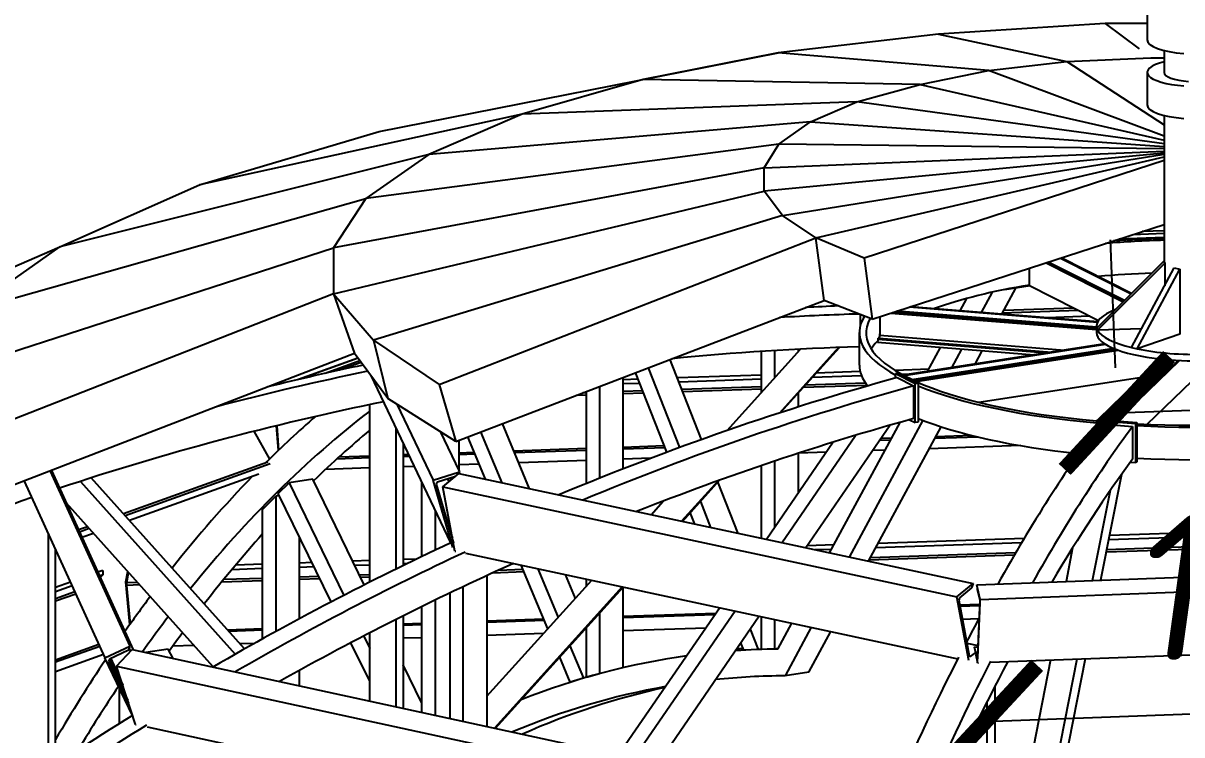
# Model space of a CAD drawing. Extents: x -483223 to 550073, y -164053 to -64662.
# Drawn here: x 369594 to 372790, y -142197 to -140233 of the extents above; entities that cross this region are included whole.
import ezdxf

# ---------------------------------------------------------------- set-up
doc = ezdxf.new("R2010")
doc.units = 0
doc.header["$MEASUREMENT"] = 0
doc.layers.get('0').update_dxf_attribs({"color": 40, "linetype": 'CONTINUOUS'})
doc.layers.get('Defpoints').update_dxf_attribs({"linetype": 'CONTINUOUS'})
doc.layers.add('АРМАТУРА', color=11, linetype='CONTINUOUS', lineweight=50)
doc.styles.add('ГОСТ', font='isocpeur.ttf', dxfattribs={"oblique": 10})
doc.dimstyles.new('100', dxfattribs={"dimscale": 100, "dimtxt": 4, "dimasz": 3, "dimexe": 1.25, "dimexo": 5, "dimgap": 1.5, "dimtad": 1, "dimdec": 0, "dimtxsty": 'ГОСТ', "dimblk": 'ARCHTICK', "dimcen": 2, "dimadec": 0, "dimazin": 0, "dimtfac": 1, "dimtdec": 0, "dimtmove": 0, "dimatfit": 3, "dimfxl": 1, "dimarcsym": 0})

# ---------------------------------------------------------------- blocks, each defined once
blk = doc.blocks.new('_ArchTick')
at = {"color": 0, "linetype": 'ByBlock', "const_width": 0.15}
blk.add_lwpolyline([(-0.5, -0.5), (0.5, 0.5)], dxfattribs=at)
blk = doc.blocks.new('*D571')
at = {"layer": 'Defpoints', "color": 0, "transparency": 16777216}
for p in [(374488.3, -142340.4), (371948.8, -142429.8), (374503.4, -142770.1)]:
    blk.add_point(p, dxfattribs=at)
at = {"layer": 'АРМАТУРА', "color": 0, "lineweight": -2, "transparency": 16777216}
for p, q in [((371963.9, -142859.5), (374503.4, -142770.1)), ((374505.9, -142840.1), (374507.8, -142895)), ((371966.4, -142929.5), (371968.3, -142984.5))]:
    blk.add_line(p, q, dxfattribs=at)
at = {"layer": 'АРМАТУРА', "color": 0, "lineweight": -2, "transparency": 16777216, "xscale": 300, "yscale": 300, "zscale": 300}
for p, rotation in [((374503.4, -142770.1), 2.016497046981518), ((371963.9, -142859.5), 182.0164970469815)]:
    blk.add_blockref('_ArchTick', p, dxfattribs=dict(at, rotation=rotation))
at = {"layer": 'АРМАТУРА', "color": 0, "transparency": 16777216, "insert": (373221.4, -142465.1), "char_height": 400, "attachment_point": 5, "rotation": 2.0165, "style": 'ГОСТ'}
blk.add_mtext('2541', dxfattribs=at)
blk = doc.blocks.new('*D572')
at = {"layer": 'Defpoints', "color": 0, "transparency": 16777216}
for p in [(374004.4, -141757.8), (372234.3, -141823.8), (374017, -142094.9)]:
    blk.add_point(p, dxfattribs=at)
at = {"layer": 'АРМАТУРА', "color": 0, "lineweight": -2, "transparency": 16777216}
for p, q in [((372246.9, -142160.8), (374017, -142094.9)), ((374023, -142257.5), (374021.6, -142219.8)), ((372252.9, -142323.4), (372251.5, -142285.7))]:
    blk.add_line(p, q, dxfattribs=at)
at = {"layer": 'АРМАТУРА', "color": 0, "lineweight": -2, "transparency": 16777216, "xscale": 300, "yscale": 300, "zscale": 300}
for p, rotation in [((374017, -142094.9), 2.132649730523271), ((372246.9, -142160.8), 182.1326497305233)]:
    blk.add_blockref('_ArchTick', p, dxfattribs=dict(at, rotation=rotation))
at = {"layer": 'АРМАТУРА', "color": 0, "transparency": 16777216, "insert": (373118.9, -141778.1), "char_height": 400, "attachment_point": 5, "rotation": 2.1326, "style": 'ГОСТ'}
blk.add_mtext('1771', dxfattribs=at)
blk = doc.blocks.new('*D573')
at = {"layer": 'Defpoints', "color": 0, "transparency": 16777216}
for p in [(373322.4, -141281.1), (373323.3, -141303.2), (372612.2, -141331.1)]:
    blk.add_point(p, dxfattribs=at)
at = {"layer": 'АРМАТУРА', "color": 0, "lineweight": -2, "transparency": 16777216}
for p, q in [((373303.7, -140803.6), (373317.5, -141156.2)), ((372592.5, -140831.5), (372606.4, -141184.1)), ((373322.4, -141281.1), (374671.9, -141228)), ((372611.3, -141309), (373322.4, -141281.1))]:
    blk.add_line(p, q, dxfattribs=at)
at = {"layer": 'АРМАТУРА', "color": 0, "lineweight": -2, "transparency": 16777216, "xscale": 300, "yscale": 300, "zscale": 300}
for p, rotation in [((373322.4, -141281.1), 2.252081669115091), ((372611.3, -141309), 182.2520816691151)]:
    blk.add_blockref('_ArchTick', p, dxfattribs=dict(at, rotation=rotation))
at = {"layer": 'АРМАТУРА', "color": 0, "transparency": 16777216, "insert": (374133.3, -140898.9), "char_height": 400, "attachment_point": 5, "rotation": 2.2521, "style": 'ГОСТ'}
blk.add_mtext('712', dxfattribs=at)

msp = doc.modelspace()

# ---------------------------------------------------------------- linework, layer by layer
at = {"linetype": 'Continuous', "extrusion": (0.96081, -0.077587, 0.266129)}
for p, q in [((372695.0142, -140189.6872), (372695.0142, -140279.2812)), ((372741.6761, -140308.4845), (372741.6761, -140368.8752)), ((372695.0142, -140368.8752), (372695.0142, -140458.4693)), ((372741.6761, -140487.6725), (372741.6761, -140891.942)), ((372741.6761, -140813.8494), (372654.7711, -140816.9521)), ((372741.6761, -140806.3224), (372680.8638, -140808.4935)), ((372646.8922, -140831.1748), (372606.4574, -140832.6141)), ((372741.6761, -140824.6832), (372617.2156, -140829.1266)), ((372416.5614, -140894.1737), (372629.0052, -141001.8577)), ((372419.642, -140893.175), (372630.7085, -141000.161)), ((372632.0331, -140998.8414), (372422.0377, -140892.3984)), ((372455.4038, -140881.5819), (372650.4819, -140980.4636)), ((372651.8066, -140979.1441), (372457.7995, -140880.8053)), ((372555.6316, -141074.9489), (372741.0374, -140890.2566)), ((372557.7197, -141080.4588), (372743.1255, -140895.7664)), ((372651.9951, -141128.5517), (372769.1907, -140908.7778)), ((372741.0374, -140890.2566), (372743.1255, -140895.7664)), ((372741.0975, -140890.4152), (372741.6761, -140889.831)), ((372743.1255, -140895.7664), (372743.1255, -140957.6573)), ((372769.1907, -140908.7778), (372784.5873, -140912.2606)), ((372667.3916, -141132.0344), (372784.5873, -140912.2606)), ((372784.5873, -140912.2606), (372784.5873, -141091.4487)), ((372294.1862, -141036.0088), (372332.7146, -140964.5739)), ((372302.1948, -140969.2906), (372300.95, -140968.6597)), ((372371.8221, -140958.53), (372302.1948, -140969.2906)), ((372302.1948, -140968.4102), (372302.1948, -140969.2906)), ((372369.8166, -140957.5134), (372560.2965, -141054.0644)), ((372179.2309, -141026.726), (372197.5035, -140992.8469)), ((372266.7072, -140975.8797), (372236.777, -141031.3729)), ((371903.4978, -141067.0086), (371903.4978, -141037.053)), ((371987.5749, -141033.2403), (372555.0283, -141079.0632)), ((371991.3874, -141032.0044), (372555.0283, -141077.5194)), ((372002.4842, -141028.4071), (372555.0283, -141073.026)), ((372555.0283, -141072.0244), (372004.9578, -141027.6052)), ((372039.4096, -141016.4368), (372557.7504, -141058.2937)), ((372558.2544, -141057.3328), (372041.8832, -141015.6349)), ((372504.5789, -141025.8221), (372295.6695, -141033.2587)), ((372492.307, -141019.6017), (372299.3303, -141026.4711)), ((371912.4645, -141040.5471), (371912.4645, -141045.8006)), ((371957.4107, -141043.0188), (371957.4107, -141094.5954)), ((372536.2179, -141041.8593), (372418.5207, -141046.049)), ((372555.0283, -141069.1943), (372555.0283, -141087.1131)), ((371900.7401, -141176.6681), (371900.7401, -141087.0741)), ((371955.7699, -141101.8694), (371952.8433, -141101.6331)), ((371957.4107, -141093.5938), (371954.6674, -141093.3723)), ((371957.4107, -141094.5954), (371955.548, -141102.8531)), ((371957.4107, -141094.5954), (372466.6575, -141135.718)), ((372555.6316, -141074.9489), (372557.7197, -141080.4588)), ((372679.5699, -141076.8413), (372557.7197, -141080.4588)), ((372784.5873, -141091.4487), (372667.3916, -141132.0344)), ((371535.5756, -141357.6329), (371738.6918, -141132.7752)), ((371843.5765, -141128.0059), (371679.932, -141309.1668)), ((371683.5538, -141307.9915), (371846.2294, -141127.9031)), ((371731.884, -141133.1325), (371731.884, -141140.3116)), ((371951.1004, -141112.8501), (371948.4789, -141112.6384)), ((372422.6447, -141142.52), (371950.1841, -141104.368)), ((371952.7411, -141105.5761), (371950.8785, -141113.8338)), ((371950.8785, -141113.8338), (372382.6539, -141148.7005)), ((371955.548, -141102.8531), (371952.7411, -141105.5761)), ((371952.7411, -141105.5761), (372418.3879, -141143.1779)), ((371955.548, -141102.8531), (372430.9236, -141141.2406)), ((372578.3904, -141118.4501), (372020.3351, -141204.6956)), ((372024.761, -141205.1109), (372579.7902, -141119.3331)), ((372603.1431, -141131.0354), (372045.146, -141217.2718)), ((372049.572, -141217.6872), (372605.097, -141131.8327)), ((372088.9635, -141194.0893), (372124.6796, -141127.8686)), ((372182.2257, -141132.5155), (372154.4767, -141183.9645)), ((372651.9951, -141128.5517), (372667.3916, -141132.0344)), ((370517.305, -141157.3129), (370353.0773, -141216.6741)), ((370517.8041, -141157.9885), (370359.8485, -141215.0825)), ((370522.9177, -141164.9101), (370426.5225, -141199.7527)), ((371465.0509, -141382.4681), (371378.2163, -141159.7812)), ((371630.4379, -141252.6165), (371630.4379, -141139.151)), ((371666.5266, -141136.861), (371666.5266, -141212.6649)), ((372054.9232, -141221.1626), (372613.1068, -141134.8973)), ((372056.6754, -141221.9569), (372615.1797, -141135.642)), ((372219.8342, -141173.8637), (372239.6349, -141137.1514)), ((372731.499, -141159.9224), (372559.4051, -141326.8698)), ((372562.7088, -141327.1366), (372734.7152, -141160.2741)), ((372780.7305, -141163.9874), (372608.7217, -141330.8522)), ((372612.0254, -141331.119), (372784.1221, -141164.1689)), ((370526.1175, -141169.2411), (370466.0264, -141190.9614)), ((371369.1574, -141417.4647), (371283.4198, -141197.591)), ((371318.434, -141184.1794), (371404.3315, -141404.4629)), ((371903.0274, -141194.9446), (371781.9171, -141199.0995)), ((372091.9988, -141188.4616), (371999.2005, -141191.6452)), ((372695.1389, -141340.0851), (372842.5152, -141197.1161)), ((370552.9135, -141205.5106), (370772.6081, -141667.6662)), ((371249.2803, -141463.2194), (371249.2803, -141210.6676)), ((371290.5809, -141215.9556), (371249.2803, -141217.3725)), ((371294.994, -141227.2729), (371249.2803, -141228.8412)), ((371630.4379, -141204.2962), (371398.675, -141212.2473)), ((371630.4379, -141215.765), (371403.088, -141223.5646)), ((371917.9719, -141226.6308), (371751.9013, -141232.3282)), ((371906.7587, -141206.2853), (371771.2259, -141210.935)), ((372000.8402, -141200.2176), (372009.0099, -141198.9551)), ((372000.8402, -141212.6988), (372000.8402, -141200.2176)), ((372000.8402, -141200.2176), (372054.9732, -141227.6567)), ((372005.3513, -141211.4526), (372050.4621, -141234.3185)), ((372009.0099, -141198.9551), (372063.1429, -141226.3941)), ((372039.5194, -141201.7307), (372017.6303, -141202.4817)), ((372024.761, -141205.1109), (372049.572, -141217.6872)), ((372049.572, -141217.6872), (372049.0537, -141218.4538)), ((372054.9732, -141227.6567), (372063.1429, -141226.3941)), ((372054.9732, -141335.7117), (372054.9732, -141227.6567)), ((372063.1429, -141226.3941), (372063.1429, -141334.4491)), ((372230.2593, -141279.3566), (372680.0375, -141209.845)), ((371147.8342, -141259.5708), (371119.0261, -141260.5591)), ((371147.8342, -141253.0517), (371137.72, -141253.3987)), ((371147.8342, -141503.6955), (371147.8342, -141249.5247)), ((371183.9228, -141235.7016), (371183.9228, -141489.1109)), ((371302.9708, -141247.7295), (371249.2803, -141249.5715)), ((371305.4793, -141254.1625), (371249.2803, -141256.0905)), ((371630.4379, -141236.4952), (371411.0649, -141244.0212)), ((371630.4379, -141243.0142), (371413.5734, -141250.4542)), ((371731.884, -141254.4881), (371731.884, -141292.4986)), ((371922.6919, -141232.988), (371745.8242, -141239.0557)), ((372050.4621, -141234.3185), (372050.4621, -141324.4657)), ((370549.9137, -141775.869), (370549.9137, -141285.9827)), ((370624.7173, -141284.6678), (370724.4297, -141494.4256)), ((370297.9, -141412.1936), (370292.4958, -141344.1922)), ((370293.116, -141344.0408), (370298.4873, -141411.6285)), ((370621.6469, -141350.1002), (370621.6469, -141740.1113)), ((370990.7253, -141517.9855), (370915.793, -141338.404)), ((371985.642, -141342.755), (371753.4577, -141681.3285)), ((371818.642, -141695.288), (372012.9831, -141334.9633)), ((372076.1872, -141329.1198), (371872.4763, -141706.8169)), ((371926.1826, -141718.3184), (372126.4551, -141346.9963)), ((372039.0491, -141327.64), (372054.9732, -141335.7117)), ((372063.1429, -141334.4491), (372054.9732, -141335.7117)), ((372555.7779, -141330.3885), (372554.3965, -141331.7287)), ((372554.3965, -141331.7287), (372555.7779, -141331.8402)), ((372555.7779, -141329.2955), (372558.3649, -141326.7858)), ((372555.7779, -141351.1629), (372555.7779, -141329.2955)), ((372555.7779, -141329.2955), (372663.3778, -141337.9844)), ((372558.3649, -141326.7858), (372665.9648, -141335.4747)), ((372564.7446, -141338.968), (372654.4111, -141346.2087)), ((372654.4111, -141346.2087), (372654.4111, -141436.3558)), ((372663.3778, -141337.9844), (372665.9648, -141335.4747)), ((372663.3778, -141446.0393), (372663.3778, -141337.9844)), ((372665.9648, -141335.4747), (372665.9648, -141443.5297)), ((370230.3699, -141359.6458), (370272.8843, -141436.5635)), ((370744.4891, -141360.4039), (370797.4585, -141471.8319)), ((370795.2821, -141384.5635), (370795.2821, -141467.2535)), ((370868.9938, -141491.9161), (370820.2149, -141375.0135)), ((370855.808, -141361.3802), (370914.3264, -141501.6243)), ((371828.421, -141389.7565), (371644.4745, -141657.9892)), ((371686.8801, -141667.0706), (371889.9813, -141370.9062)), ((371986.6701, -141383.7499), (371956.8267, -141384.7737)), ((371989.4644, -141378.569), (371960.3979, -141379.5662)), ((372228.5733, -141375.451), (372108.8936, -141379.5568)), ((372210.3619, -141370.9908), (372111.6879, -141374.3759)), ((370642.3431, -141393.6371), (370642.3431, -141729.9552)), ((370838.179, -141418.0659), (370795.2821, -141419.5375)), ((371147.8342, -141407.4426), (370947.4683, -141414.3165)), ((371147.8342, -141412.5276), (370949.5601, -141419.3297)), ((371362.3793, -141400.0823), (371249.2803, -141403.9623)), ((371364.336, -141405.1001), (371249.2803, -141409.0473)), ((371731.884, -141420.4803), (371731.884, -141530.5278)), ((371809.4779, -141417.3795), (371733.391, -141419.9898)), ((371971.5305, -141411.82), (371937.478, -141412.9882)), ((372344.3342, -141399.0303), (372093.754, -141407.6269)), ((370269.0255, -141444.419), (369870.2264, -141587.2233)), ((370275.5566, -141449.3096), (369875.1309, -141592.6963)), ((370549.9137, -141433.0403), (370458.6625, -141436.1708)), ((370549.9137, -141427.9553), (370464.4557, -141430.8871)), ((370656.9119, -141424.2845), (370642.3431, -141424.7843)), ((370659.2904, -141429.288), (370642.3431, -141429.8694)), ((370840.2708, -141423.0791), (370795.2821, -141424.6225)), ((370851.6044, -141450.241), (370795.2821, -141452.1732)), ((371147.8342, -141440.0783), (370960.8937, -141446.4916)), ((371325.1685, -141433.9946), (371249.2803, -141436.598)), ((371666.5266, -141442.0912), (371666.5266, -141625.8327)), ((372648.2025, -141444.8139), (372663.3778, -141446.0393)), ((372665.9648, -141443.5297), (372663.3778, -141446.0393)), ((369668.2121, -141469.1993), (369888.3531, -141952.2395)), ((369671.7283, -141467.8391), (369897.2895, -141962.7726)), ((370243.6376, -141477.8106), (369886.7124, -141605.6205)), ((370549.9137, -141460.591), (370427.8569, -141464.7784)), ((370672.177, -141456.3966), (370642.3431, -141457.4201)), ((370724.4297, -141494.4256), (370797.4585, -141471.8319)), ((370786.4992, -141484.0636), (370736.4255, -141499.5554)), ((370751.3158, -141512.5524), (370796.0844, -141476.3022)), ((370797.4585, -141471.8319), (370793.9353, -141478.0423)), ((370795.2821, -141475.6684), (370795.2821, -141476.9518)), ((370796.0844, -141476.3022), (372214.2695, -141780.0137)), ((371630.4379, -141654.9832), (371630.4379, -141454.3056)), ((372623.7322, -141478.7148), (372566.3299, -141770.7206)), ((369596.7295, -141496.8497), (369819.2838, -141985.1853)), ((369751.3951, -141497.7889), (370178.927, -141974.8831)), ((370204.5854, -141960.3435), (369781.4164, -141488.1178)), ((370297.5379, -141531.183), (370327.4164, -141501.8486)), ((370392.7739, -141491.7479), (370327.4164, -141501.8486)), ((370327.4164, -141501.8486), (370478.6267, -141812.2662)), ((370534.879, -141783.4735), (370392.7739, -141491.7479)), ((370693.836, -141704.9965), (370693.836, -141501.9591)), ((370778.915, -141680.1892), (370724.4297, -141494.4256)), ((370736.4255, -141499.5554), (370732.9677, -141505.6506)), ((370732.9677, -141505.6506), (370780.5656, -141667.9323)), ((370785.0663, -141689.9644), (370751.3158, -141512.5524)), ((370751.3158, -141512.5524), (372169.5009, -141816.2639)), ((370764.1551, -141490.9764), (370767.9925, -141499.0489)), ((370771.3292, -141488.7569), (370773.9345, -141494.2375)), ((371511.0205, -141496.1586), (371410.1643, -141607.8105)), ((371412.3095, -141608.2699), (371514.8116, -141494.7959)), ((371565.9286, -141641.1682), (371510.649, -141499.4041)), ((370254.2883, -141575.1617), (370290.3342, -141538.3826)), ((370300.223, -141536.8543), (370290.3342, -141538.3826)), ((370290.3342, -141538.3826), (370290.3342, -141912.5997)), ((370443.319, -141830.6142), (370297.4857, -141531.235)), ((372544.2809, -141771.5417), (372593.3124, -141522.1183)), ((370117.8713, -142009.9549), (369712.7676, -141557.8888)), ((370254.2455, -141932.5351), (370254.2455, -141575.2061)), ((370729.9247, -141577.8762), (370729.9247, -141687.7668)), ((371325.8904, -141589.7628), (371359.6314, -141552.4102)), ((371462.247, -141552.987), (371490.3184, -141624.9759)), ((371446.4076, -141615.5722), (371434.1374, -141584.1055)), ((369662.3784, -141640.8985), (369662.3784, -142293.3239)), ((369770.9206, -141622.7833), (369746.3521, -141631.5809)), ((369775.8251, -141628.2563), (369749.1845, -141637.7959)), ((369787.4066, -141641.1805), (369755.8731, -141652.4722)), ((370773.03, -141642.24), (370777.9604, -141652.6118)), ((373274.4549, -141636.116), (372588.2134, -141659.3993)), ((373270.6894, -141624.2667), (372590.5836, -141647.3418)), ((370355.6916, -141877.0771), (370355.6916, -141650.7252)), ((370780.5656, -141667.9323), (370780.9079, -141668.1056)), ((371830.5944, -141673.1272), (371757.3784, -141675.6113)), ((372348.0411, -141667.548), (371946.2124, -141681.1815)), ((372355.3355, -141655.3235), (371952.7926, -141668.9812)), ((373285.0119, -141669.337), (372581.568, -141693.2039)), ((373282.8715, -141662.6017), (372582.9153, -141686.3502)), ((369683.0745, -142279.5921), (369683.0745, -141686.3106)), ((370785.0663, -141689.9644), (370786.9966, -141690.3778)), ((370813.759, -141696.1091), (372172.4783, -141987.0857)), ((371824.0142, -141685.3275), (371779.2268, -141686.8471)), ((372327.8529, -141701.8122), (371927.7638, -141715.3867)), ((372331.9153, -141694.8663), (371931.5041, -141708.4518)), ((372489.1132, -141681.4799), (372470.8716, -141774.2754)), ((372486.1723, -141696.4406), (372479.7247, -141696.6594)), ((372487.5196, -141689.5869), (372484.015, -141689.7058)), ((370006.2679, -141735.0242), (370002.7792, -141735.1426)), ((370254.2455, -141738.5877), (370169.086, -141741.477)), ((370254.2455, -141726.6106), (370179.3705, -141729.1511)), ((370390.4065, -141721.9909), (370355.6916, -141723.1687)), ((370396.1459, -141733.7732), (370355.6916, -141735.1457)), ((370549.9137, -141716.579), (370503.0676, -141718.1684)), ((370549.9137, -141728.556), (370508.807, -141729.9507)), ((370678.873, -141712.2036), (370642.3431, -141713.443)), ((370652.3273, -141725.0813), (370642.3431, -141725.42)), ((370972.9165, -141740.9754), (370904.9394, -141743.2817)), ((371041.2868, -141904.8304), (370967.9762, -141729.1355)), ((371013.3088, -141738.8437), (371069.5247, -141873.5699)), ((372224.5915, -141783.4466), (373994.696, -141717.5297)), ((369813.7008, -141743.7802), (369799.7554, -141748.7601)), ((369813.5379, -141755.7798), (369804.4359, -141759.0302)), ((369813.5379, -141755.7798), (369806.1775, -141762.8517)), ((369813.7008, -141743.7802), (369813.5379, -141755.7798)), ((369876.9551, -141774.9909), (369882.147, -141746.9039)), ((369883.5486, -141751.1649), (369878.5687, -141778.1051)), ((369883.5542, -141748.4742), (369883.5486, -141751.1649)), ((369885.8941, -141751.0853), (369883.5486, -141751.1649)), ((370254.2455, -141772.1669), (370140.7775, -141776.0167)), ((370254.2455, -141765.3589), (370146.4556, -141769.0161)), ((370408.9746, -141760.1092), (370355.6916, -141761.917)), ((370412.237, -141766.8065), (370355.6916, -141768.725)), ((370549.9137, -141755.3273), (370521.6357, -141756.2867)), ((370549.9137, -141762.1353), (370524.8981, -141762.984)), ((370873.3195, -141757.8044), (370873.3195, -142174.1438)), ((370873.3195, -142090.7769), (371162.3855, -141770.7693)), ((370975.7176, -141747.6883), (370888.8856, -141750.6344)), ((371117.1141, -141820.8865), (371089.7078, -141755.205)), ((371147.8342, -141786.8782), (371147.8342, -141767.653)), ((372234.308, -141823.7606), (374004.4124, -141757.8437)), ((369723.8833, -141775.8545), (369683.0745, -141790.4275)), ((369728.5638, -141786.1245), (369683.0745, -141802.369)), ((369736.2705, -141803.0349), (369683.0745, -141822.0315)), ((369888.0933, -141892.5455), (369876.9551, -141774.9909)), ((369878.5687, -141778.1051), (369878.5545, -141784.9136)), ((369915.0971, -141783.6738), (369878.5545, -141784.9136)), ((369878.5545, -141784.9136), (369888.6751, -141891.7277)), ((369909.1764, -141777.0666), (369878.5687, -141778.1051)), ((370771.8734, -142152.1744), (370771.8734, -141805.5178)), ((370807.9621, -142159.9899), (370807.9621, -141788.3476)), ((371246.6594, -141788.8169), (370894.4552, -142178.721)), ((370896.5965, -142179.1847), (371248.8046, -141789.2763)), ((371249.2803, -142011.9781), (371249.2803, -141789.3782)), ((372169.5009, -141816.2639), (372214.2695, -141780.0137)), ((372210.5403, -141791.8744), (372176.8547, -141819.1505)), ((372214.2695, -141780.0137), (372210.5403, -141791.8744)), ((372224.5915, -141783.4466), (372225.4009, -141795.6458)), ((372234.308, -141823.7606), (372224.5915, -141783.4466)), ((372225.4009, -141795.6458), (372232.7119, -141825.9796)), ((369738.931, -141808.8726), (369683.0745, -141828.8193)), ((370729.9247, -141825.7506), (370729.9247, -142143.0899)), ((372202.9018, -141991.8386), (372169.5009, -141816.2639)), ((372176.8547, -141819.1505), (372174.7349, -141825.8924)), ((372174.7349, -141825.8924), (372203.9137, -141979.2731)), ((372232.9731, -141837.6481), (372177.3304, -141839.536)), ((372233.172, -141832.9139), (372226.8391, -141983.646)), ((372226.9829, -141998.109), (372234.308, -141823.7606)), ((372232.7119, -141825.9796), (372233.172, -141832.9139)), ((370642.3431, -141868.9507), (370642.3431, -142124.123)), ((370693.836, -142135.2745), (370693.836, -141843.3941)), ((371183.9228, -141861.103), (371183.9228, -142028.4994)), ((371515.3031, -141846.3483), (371236.5639, -142252.8088)), ((371504.3155, -141862.3705), (371249.2803, -141871.0235)), ((371501.6945, -141866.1925), (371249.2803, -141874.7566)), ((371278.9085, -142261.979), (371557.7086, -141855.4297)), ((371624.2863, -141869.6877), (371345.3904, -142276.3765)), ((372232.816, -141841.3865), (372178.0361, -141843.2451)), ((370621.6469, -141879.3496), (370621.6469, -142119.641)), ((370693.836, -141889.869), (370642.3431, -141891.6161)), ((370693.836, -141893.602), (370642.3431, -141895.3491)), ((371030.2809, -141878.4539), (370873.3195, -141883.7794)), ((371031.8168, -141882.1348), (370873.3195, -141887.5124)), ((371147.8342, -142038.6552), (371147.8342, -141901.0546)), ((371630.4379, -141961.6781), (371630.4379, -141871.005)), ((371666.5266, -141878.7336), (371666.5266, -141960.8386)), ((371675.4746, -141960.7324), (371714.1947, -141888.942)), ((371768.029, -141900.4709), (371695.671, -142034.6288)), ((372229.9495, -141877.063), (372184.7612, -141878.5962)), ((370033.6771, -141916.0004), (370033.0513, -141916.0216)), ((370254.2455, -141904.7837), (370157.7318, -141908.0583)), ((370254.2455, -141908.5168), (370160.9783, -141911.6812)), ((370533.3239, -141924.5534), (370549.9137, -141958.6103)), ((370549.9137, -142104.1063), (370549.9137, -141915.9603)), ((370693.836, -141929.1813), (370642.3431, -141930.9284)), ((371029.5803, -141917.79), (370873.3195, -141923.0917)), ((371476.714, -141902.6193), (371249.2803, -141910.3358)), ((371599.7138, -141905.5196), (371621.7299, -141961.9797)), ((371761.0284, -142024.528), (371821.7353, -141911.9724)), ((372262.7956, -141996.7754), (373961.9244, -141933.5016)), ((369802.4867, -141948.3286), (369683.0745, -141990.9713)), ((369804.7939, -141953.3912), (369683.0745, -141996.8578)), ((369819.2838, -141985.1853), (369888.3531, -141952.2395)), ((369883.9998, -141963.6705), (369832.0294, -141988.4602)), ((369851.4803, -142007.9727), (369894.0899, -141962.0797)), ((369888.3531, -141952.2395), (369883.9998, -141963.6705)), ((369885.72, -141959.1534), (369889.3703, -141967.1629)), ((369894.0899, -141962.0797), (371917.3445, -142400.2402)), ((369993.4734, -141960.7898), (369932.002, -141970.29)), ((370007.4175, -141986.6222), (369993.4734, -141960.7898)), ((370064.6195, -141950.5298), (370006.6577, -141952.4964)), ((370232.1659, -141944.8452), (370191.9207, -141946.2106)), ((370549.9137, -142049.4411), (370498.0547, -141942.9804)), ((371102.1128, -141951.6699), (371139.4387, -142041.1244)), ((371582.2091, -141963.8344), (371574.0581, -141942.931)), ((371621.7299, -141961.9797), (371582.2091, -141963.8344)), ((371630.4379, -141960.6339), (371621.7299, -141961.9797)), ((371666.5266, -141960.8386), (371630.4379, -141961.6781)), ((371676.2258, -141959.3397), (371666.5266, -141960.8386)), ((372197.3035, -141944.5261), (372228.2047, -141951.1437)), ((372218.7084, -141954.9369), (372217.9021, -141956.5349)), ((372218.7084, -141954.9369), (372228.0599, -141954.5886)), ((372226.0194, -141985.2707), (372218.7084, -141954.9369)), ((369815.0363, -141975.8653), (369683.0745, -142022.9896)), ((369896.2387, -142145.7764), (369819.2838, -141985.1853)), ((369832.0294, -141988.4602), (369829.5549, -141994.9578)), ((369829.5549, -141994.9578), (369884.4834, -142109.5837)), ((369831.1827, -141990.6834), (369882.283, -142102.8093)), ((369835.1335, -141986.9796), (369868.2963, -142059.7464)), ((371102.8451, -142052.3599), (371073.8749, -141982.9304)), ((371424.2624, -141979.1049), (371396.0207, -141983.4695)), ((372203.9137, -141979.2731), (372207.6903, -141981.2405)), ((372207.6903, -141981.2405), (372221.6723, -141969.9189)), ((372221.6723, -141976.0755), (372226.9829, -141998.109)), ((372226.8391, -141983.646), (372226.0194, -141985.2707)), ((372428.3445, -141990.6105), (372349.5052, -142391.6665)), ((372422.8922, -142389.0465), (372501.7539, -141987.8768)), ((372523.8029, -141987.0557), (372444.9345, -142388.2595)), ((369903.6063, -142168.4602), (369851.4803, -142007.9727)), ((369851.4803, -142007.9727), (371874.7349, -142446.1332)), ((370355.6916, -142062.0452), (370355.6916, -142019.5705)), ((370693.836, -142109.7944), (370642.3431, -142004.0852)), ((371183.9228, -142028.4994), (371147.8342, -142038.6552)), ((371761.0284, -142024.528), (371695.671, -142034.6288)), ((372226.9829, -141998.109), (372229.3921, -141998.0193)), ((371139.4387, -142041.1244), (371102.8451, -142052.3599)), ((369859.1939, -142166.0906), (369859.1939, -142070.9)), ((369859.2266, -142070.8511), (369859.8761, -142069.8943)), ((372274.1179, -142064.0553), (372274.1179, -142394.3579)), ((372253.4218, -142395.0968), (372253.4218, -142104.834)), ((369903.6063, -142168.4602), (369905.5309, -142168.877)), ((369935.9158, -142175.4572), (371893.979, -142599.4997))]:
    msp.add_line(p, q, dxfattribs=at)
for p, q in [((372578.6829, -140233.9358), (372119.2947, -140263.5676)), ((372695.0142, -140233.9358), (372578.6829, -140233.9358)), ((372578.6829, -140233.9358), (372672.9943, -140304.3686)), ((372119.2947, -140263.5676), (371677.1498, -140315.3704)), ((372119.2947, -140263.5676), (372473.3254, -140339.0307)), ((370575.6359, -140531.9177), (371677.1498, -140315.3704)), ((371677.1498, -140315.3704), (371304.0774, -140388.4131)), ((372256.9565, -140364.22), (371677.1498, -140315.3704)), ((372473.3254, -140339.0307), (372704.4508, -140328.7991)), ((372704.4508, -140328.7991), (372741.6761, -140328.6509)), ((372068.0727, -140402.6125), (372256.9565, -140364.22)), ((372256.9565, -140364.22), (372473.3254, -140339.0307)), ((372741.6761, -140545.1417), (372256.9565, -140364.22)), ((372473.3254, -140339.0307), (372741.6761, -140514.0537)), ((371304.0774, -140388.4131), (370970.4442, -140483.924)), ((372068.0727, -140402.6125), (371304.0774, -140388.4131)), ((371893.5521, -140449.8935), (372068.0727, -140402.6125)), ((372068.0727, -140402.6125), (372741.6761, -140556.3768)), ((371893.5521, -140449.8935), (370970.4442, -140483.924)), ((371765.8479, -140505.8612), (371893.5521, -140449.8935)), ((372741.6761, -140565.8816), (371893.5521, -140449.8935)), ((370970.4442, -140483.924), (370079.9331, -140679.0379)), ((370970.4442, -140483.924), (370712.9313, -140595.6232)), ((371765.8479, -140505.8612), (370712.9313, -140595.6232)), ((371678.3298, -140566.8693), (371765.8479, -140505.8612)), ((371765.8479, -140505.8612), (372741.6761, -140573.668)), ((370079.9331, -140679.0379), (370575.6359, -140531.9177)), ((371678.3298, -140566.8693), (370539.3676, -140717.4676)), ((371638.0197, -140632.656), (371678.3298, -140566.8693)), ((371638.0197, -140632.656), (372741.6761, -140586.1125)), ((372741.6761, -140579.564), (371678.3298, -140566.8693)), ((370712.9313, -140595.6232), (369695.1973, -140850.5157)), ((370712.9313, -140595.6232), (370539.3676, -140717.4676)), ((372741.6761, -140591.5848), (371638.0197, -140697.1885)), ((371689.101, -140763.9566), (372741.6761, -140595.0697)), ((371780.6414, -140825.2068), (372741.6761, -140602.175)), ((372741.6761, -140611.8289), (371913.8848, -140881.5279)), ((371638.0197, -140632.656), (370450.291, -140853.4493)), ((371638.0197, -140697.1885), (371638.0197, -140632.656)), ((369695.1973, -140850.5157), (370079.9331, -140679.0379)), ((369445.8799, -141026.1577), (370539.3676, -140717.4676)), ((370450.291, -140979.7179), (371638.0197, -140697.1885)), ((370539.3676, -140717.4676), (370450.291, -140853.4493)), ((371689.101, -140763.9566), (371638.0197, -140697.1885)), ((371689.101, -140763.9566), (370560.4093, -141107.9351)), ((371780.6414, -140825.2068), (371689.101, -140763.9566)), ((371936.3379, -141049.85), (372741.6761, -140788.7796)), ((370741.589, -141230.2779), (371780.6414, -140825.2068)), ((371803.8849, -140998.236), (371780.6414, -140825.2068)), ((371913.8848, -140881.5279), (371780.6414, -140825.2068)), ((368738.3885, -141263.2222), (369695.1973, -140850.5157)), ((369323.3753, -141218.1349), (370450.291, -140853.4493)), ((369445.8799, -141026.1577), (369695.1973, -140850.5157)), ((370450.291, -140853.4493), (370450.291, -140979.7179)), ((371913.8848, -140881.5279), (371936.3379, -141049.85)), ((372369.8166, -140957.5134), (372369.8166, -140909.3271)), ((370450.291, -140979.7179), (369330.8192, -141418.6561)), ((370450.291, -140979.7179), (370560.4093, -141107.9351)), ((370450.291, -140979.7179), (370507.7926, -141144.4375)), ((370787.4439, -141387.5658), (371803.8849, -140998.236)), ((371936.3379, -141049.85), (371803.8849, -140998.236)), ((370560.4093, -141107.9351), (370741.589, -141230.2779)), ((370560.4093, -141107.9351), (370599.7143, -141268.8575)), ((370507.7926, -141144.4375), (369405.691, -141570.7462)), ((370599.7143, -141268.8575), (370507.7926, -141144.4375)), ((370741.589, -141230.2779), (370787.4439, -141387.5658)), ((370787.4439, -141387.5658), (370599.7143, -141268.8575))]:
    msp.add_line(p, q)
at = {"linetype": 'Continuous'}
for centre, major_axis, ratio, start_param, end_param in [((372835, -140279.2812), (-139.9859, 0), 0.279887309, 0, 1.289908867), ((372835, -140368.8752), (139.9859, 0), 0.279887309, 2.300523983, 4.43150152), ((372835, -140368.8752), (-93.3239, 0), 0.279887309, 0, 1.289908867), ((372835, -140458.4693), (-139.9859, 0), 0.279887309, 0, 1.289908867), ((372833.9793, -141087.0741), (-914.5744, 0), 0.279887309, 4.813485832, 4.99366721), ((372833.9793, -141087.0741), (933.2392, 0), 0.279887309, 1.669864532, 1.822055095), ((372833.9793, -141176.6681), (914.5744, 0), 0.279887309, 1.708940058, 1.875351814), ((372833.9793, -141176.6681), (914.5744, 0), 0.279887309, 2.101456179, 2.487768908), ((372811.7169, -149285.2579), (-5966.4282, 6150.3557), 0.922408986, 5.583513339, 5.610453887), ((372837.5871, -149260.1614), (-5966.4282, 6150.3557), 0.922408986, 5.593627025, 5.604778959), ((372835, -141069.1943), (279.9718, 0), 0.279887309, 2.521819831, 3.213552508), ((372833.9793, -141087.0741), (-914.5744, 0), 0.279887309, 6.128081134, 7.544897094), ((372833.9793, -141087.0741), (933.2392, 0), 0.279887309, 2.966392935, 3.609000988), ((372835, -141087.1131), (-279.9718, 0), 0.279887309, 0, 1.289908867), ((372835, -141069.1943), (279.9718, 0), 0.279887309, 3.285762979, 4.000106806), ((372835, -141087.1131), (-279.9718, 0), 0.279887309, 1.289908867, 3.141592654), ((372811.7193, -149285.2611), (-5901.4498, 6083.3742), 0.922408986, 5.58469751, 5.648895117), ((372833.9793, -141176.6681), (914.5744, 0), 0.279887309, 2.888770102, 2.965683295), ((372835, -141069.1943), (279.9718, 0), 0.279887309, 4.071147243, 4.43150152), ((372835, -141069.1943), (279.9718, 0), 0.279887309, 4.43150152, 4.785823311), ((372811.7169, -149285.2579), (-5966.4282, 6150.3557), 0.922408986, 5.751601117, 5.804782167), ((372837.5871, -149260.1614), (-5966.4282, 6150.3557), 0.922408986, 5.756468, 5.790030568), ((372833.9793, -141176.6681), (-933.2392, 0), 0.279887309, 0, 0.223003477), ((372830.489, -149260.3845), (-3874.13, -7643.0529), 0.840423418, 3.794531533, 3.921018102), ((372875.5998, -149283.2503), (3874.13, 7643.0529), 0.840423418, 0.65293888, 0.776559239), ((372833.9793, -141087.0741), (933.2392, 0), 0.279887309, 3.740451516, 4.409684353), ((372811.7193, -149285.2611), (-5901.4498, 6083.3742), 0.922408986, 5.749243756, 5.865480927), ((372761.4741, -149274.038), (-1294.4947, 8376.0871), 0.46405988, 0.248737508, 0.400122105), ((372761.4729, -149274.0344), (-1308.7478, 8468.3127), 0.46405988, 0.285242416, 0.326139429), ((372875.602, -149283.253), (-3831.9381, -7559.8149), 0.840423418, 3.795750471, 3.900260505), ((372833.9793, -141176.6681), (-933.2392, 0), 0.279887309, 0.598858863, 1.211562014), ((372833.9793, -141087.0741), (-914.5744, 0), 0.279887309, 1.386039151, 2.067459574), ((372833.9793, -141087.0741), (933.2392, 0), 0.279887309, 4.531368279, 5.198244118), ((372843.1709, -149261.4121), (-1294.4947, 8376.0871), 0.46405988, 0.27261168, 0.31899198), ((372826.0334, -149261.947), (-689.7048, -8541.0449), 0.26612921, 3.54641687, 3.667105645), ((372915.6999, -149269.1877), (689.7048, 8541.0449), 0.26612921, 0.404824217, 0.522887681), ((372833.9793, -141176.6681), (-933.2392, 0), 0.279887309, 1.389775625, 2.056651464), ((372915.7006, -149269.19), (-682.1934, -8448.0272), 0.26612921, 3.547635808, 3.643493543), ((372761.4729, -149274.0344), (-1308.7478, 8468.3127), 0.46405988, 0.337417206, 0.40681049), ((372811.7193, -149285.2611), (-5901.4498, 6083.3742), 0.922408986, 5.875658856, 5.989779652), ((372843.1709, -149261.4121), (-1294.4947, 8376.0871), 0.46405988, 0.362554619, 0.414379725), ((372830.489, -149260.3845), (-3874.13, -7643.0529), 0.840423418, 3.962103445, 4.054420536), ((372875.5998, -149283.2503), (3874.13, 7643.0529), 0.840423418, 0.821298958, 0.910473684), ((372875.602, -149283.253), (-3831.9381, -7559.8149), 0.840423418, 3.947352145, 4.038727674), ((372761.4729, -149274.0344), (-1308.7478, 8468.3127), 0.46405988, 0.426586636, 0.449817789), ((372761.4741, -149274.038), (-1294.4947, 8376.0871), 0.46405988, 0.420194251, 0.444034502), ((372826.0334, -149261.947), (-689.7048, -8541.0449), 0.26612921, 3.689205021, 3.704417068), ((372843.1709, -149261.4121), (-1294.4947, 8376.0871), 0.46405988, 0.434284142, 0.446674869), ((372769.6426, -150871.5528), (-1373.6219, 8888.0833), 0.46405988, 6.216130578, 6.243988332), ((372835, -150861.4521), (-1373.6219, 8888.0833), 0.46405988, 6.25450439, 6.258884007), ((372761.4729, -149274.0344), (-1308.7478, 8468.3127), 0.46405988, 0.467797744, 0.516384311), ((372769.6426, -150871.5528), (-1373.6219, 8888.0833), 0.46405988, 6.276384962, 6.38916057), ((372826.0334, -149261.947), (-689.7048, -8541.0449), 0.26612921, 3.713988782, 3.802172175), ((372915.6999, -149269.1877), (689.7048, 8541.0449), 0.26612921, 0.573184295, 0.658494993), ((372915.7006, -149269.19), (-682.1934, -8448.0272), 0.26612921, 3.696936153, 3.784740857), ((372768.3978, -150867.6721), (-1361.6203, 8810.4264), 0.46405988, 6.213282826, 6.259436626), ((372761.4741, -149274.038), (-1294.4947, 8376.0871), 0.46405988, 0.466586759, 0.50604966), ((372768.3978, -150867.6721), (-1361.6203, 8810.4264), 0.46405988, 0.009977724, 0.115833053), ((372833.7552, -150857.5713), (-1361.6203, 8810.4264), 0.46405988, 0.026580779, 0.125416247), ((372830.489, -149260.3845), (-3874.13, -7643.0529), 0.840423418, 4.086358642, 4.182733499), ((372875.5998, -149283.2503), (3874.13, 7643.0529), 0.840423418, 0.945741389, 1.039086887)]:
    msp.add_ellipse(centre, major_axis=major_axis, ratio=ratio, start_param=start_param, end_param=end_param, dxfattribs=at)

# ---------------------------------------------------------------- dimensions: what is measured, and where the dimension line sits
at = {"layer": 'АРМАТУРА'}
for p1, p2, distance, picture, middle in [((372612.1649, -141331.1303), (373323.2982, -141303.1639), 22.1224, '*D573', (374133.3032, -140898.8992)), ((372234.308, -141823.7606), (374004.4124, -141757.8437), -337.2711, '*D572', (373118.8865, -141778.0821)), ((371948.8024, -142429.7851), (374488.2912, -142340.3721), -430.0213, '*D571', (373221.3626, -142465.0503))]:
    dim = msp.add_aligned_dim(p1=p1, p2=p2, distance=distance, dimstyle='100', dxfattribs=at)
    dim.commit()
    dim.dimension.update_dxf_attribs({"geometry": picture, "text_midpoint": middle})

doc.saveas('drawing.dxf')
